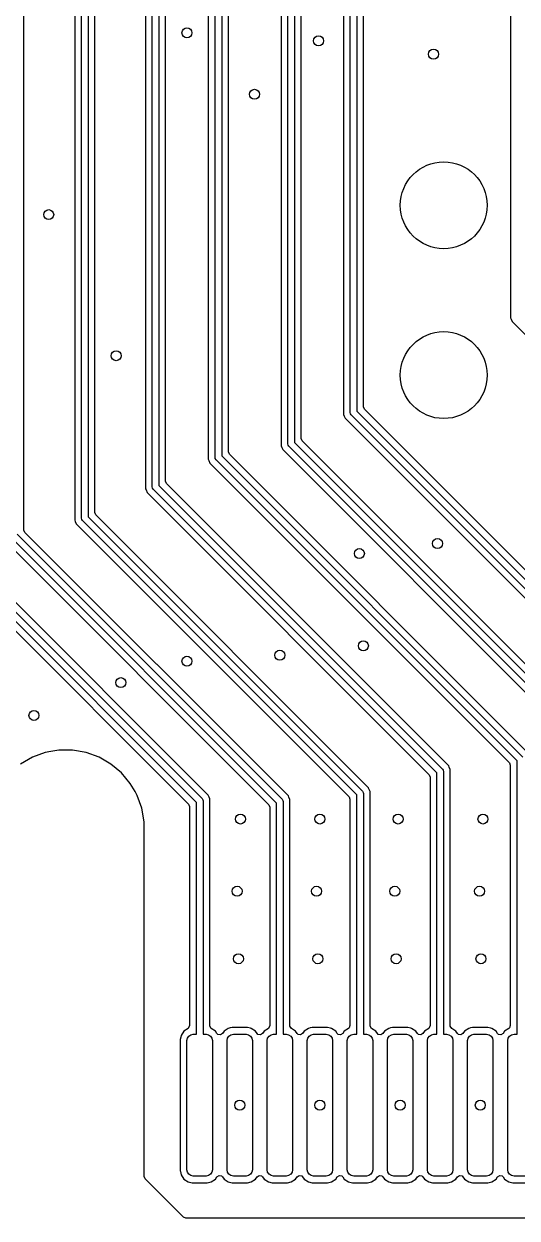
# Model space of a CAD drawing. Extents: x 114.9 to 199.6, y -137.1 to -76.7.
# Drawn here: x 165.21 to 172.59, y -137.15 to -119.29 of the extents above; entities that cross this region are included whole.
import ezdxf

# ---------------------------------------------------------------- set-up
doc = ezdxf.new("R2010")
doc.units = 0
doc.layers.add('BLACK', color=7, linetype='CONTINUOUS')

msp = doc.modelspace()

# ---------------------------------------------------------------- linework, layer by layer
at = {"layer": 'BLACK', "linetype": 'CONTINUOUS'}
for p, q in [((165.2105, -126.857364), (165.2105, -98.612636)), ((165.9695, -99.580065), (165.9695, -126.709937)), ((166.07, -126.68), (166.07, -99.61)), ((166.17, -99.63071), (166.17, -126.65929)), ((166.2705, -126.597364), (166.2705, -99.692635)), ((167.0295, -100.640062), (167.0295, -126.239937)), ((167.13, -126.21), (167.13, -100.67)), ((167.23, -100.69071), (167.23, -126.18929)), ((167.3305, -126.127364), (167.3305, -100.752636)), ((167.9695, -101.630064), (167.9695, -125.799936)), ((168.07, -125.77), (168.07, -101.66)), ((168.17, -101.68071), (168.17, -125.749289)), ((168.2705, -125.687364), (168.2705, -101.742635)), ((169.0595, -102.950062), (169.0595, -125.599936)), ((169.16, -125.57), (169.16, -102.98)), ((169.26, -103.00071), (169.26, -125.54929)), ((169.3605, -125.487364), (169.3605, -103.062635)), ((169.9925, -104.047064), (169.9925, -125.129125)), ((170.093, -125.099189), (170.093, -104.077)), ((170.193, -104.09771), (170.193, -125.078479)), ((170.2935, -125.016553), (170.2935, -104.159635)), ((172.4925, -105.217065), (172.4925, -123.682936)), ((172.4925, -123.682936), (172.50199, -123.705848)), ((172.50199, -123.705848), (172.515412, -123.738252)), ((172.515412, -123.738252), (172.515413, -123.738254)), ((172.515413, -123.738254), (180.385148, -131.607987)), ((170.307852, -125.051201), (170.2935, -125.016553)), ((169.9925, -125.129125), (170.00199, -125.152037)), ((170.00199, -125.152037), (170.015412, -125.184441)), ((170.015412, -125.184441), (170.015413, -125.184443)), ((170.015413, -125.184443), (174.875148, -130.044176)), ((170.096806, -125.118323), (170.093, -125.099189)), ((170.107645, -125.134544), (170.096806, -125.118323)), ((174.99, -130.016899), (170.107645, -125.134544)), ((170.193, -125.078479), (175.075355, -129.960834)), ((175.167588, -129.910938), (170.307852, -125.051201)), ((169.163806, -125.589134), (169.16, -125.57)), ((169.26, -125.54929), (173.875355, -130.164645)), ((169.374852, -125.522012), (169.3605, -125.487364)), ((173.967588, -130.114749), (169.374852, -125.522012)), ((168.17, -125.749289), (172.675355, -130.254644)), ((168.284852, -125.722012), (168.2705, -125.687364)), ((172.767587, -130.204748), (168.284852, -125.722012)), ((169.0595, -125.599936), (169.06899, -125.622848)), ((169.06899, -125.622848), (169.082412, -125.655252)), ((169.082412, -125.655252), (169.082413, -125.655254)), ((169.082413, -125.655254), (173.675148, -130.247987)), ((169.174645, -125.605355), (169.163806, -125.589134)), ((173.79, -130.22071), (169.174645, -125.605355)), ((167.9695, -125.799936), (167.976319, -125.816399)), ((167.976319, -125.816399), (167.97632, -125.816401)), ((167.97632, -125.816401), (167.992409, -125.855246)), ((167.992409, -125.855246), (167.99241, -125.855248)), ((167.99241, -125.855248), (167.992412, -125.855252)), ((167.992412, -125.855252), (170.235956, -128.098796)), ((168.073806, -125.789134), (168.07, -125.77)), ((168.084645, -125.805355), (168.073806, -125.789134)), ((172.59, -130.31071), (168.084645, -125.805355)), ((167.0295, -126.239937), (167.037025, -126.258102)), ((167.037025, -126.258102), (167.037025, -126.258103)), ((167.037025, -126.258103), (167.052412, -126.295252)), ((167.133806, -126.229134), (167.13, -126.21)), ((167.144645, -126.245355), (167.133806, -126.229134)), ((171.39, -130.49071), (167.144645, -126.245355)), ((167.23, -126.18929), (171.475355, -130.434645)), ((167.344852, -126.162012), (167.3305, -126.127364)), ((171.567588, -130.384749), (167.344852, -126.162012)), ((167.052412, -126.295252), (167.052413, -126.295254)), ((167.052413, -126.295254), (171.275148, -130.517987)), ((166.284852, -126.632012), (166.2705, -126.597364)), ((170.367588, -130.714748), (166.284852, -126.632012)), ((165.9695, -126.709937), (165.977811, -126.73)), ((165.977811, -126.73), (165.977812, -126.730002)), ((165.977812, -126.730002), (165.992411, -126.765251)), ((165.992411, -126.765251), (170.075148, -130.847988)), ((166.073806, -126.699134), (166.07, -126.68)), ((166.084645, -126.715355), (166.073806, -126.699134)), ((170.19, -130.82071), (166.084645, -126.715355)), ((166.17, -126.65929), (170.275355, -130.764645)), ((168.99, -130.94071), (165.024645, -126.975355)), ((165.11, -126.91929), (169.075355, -130.884645)), ((165.224852, -126.892012), (165.2105, -126.857364)), ((169.167588, -130.834748), (165.224852, -126.892012)), ((164.932414, -127.025255), (168.875148, -130.967988)), ((167.79, -130.93071), (164.194645, -127.335355)), ((164.28, -127.27929), (167.875355, -130.874645)), ((167.967588, -130.824748), (164.394852, -127.252012)), ((164.102414, -127.385255), (167.675148, -130.957988)), ((170.235956, -128.098796), (172.475148, -130.337987)), ((165.529591, -130.185218), (165.336316, -130.255565)), ((165.529595, -130.185217), (165.529591, -130.185218)), ((165.529596, -130.185217), (165.529595, -130.185217)), ((165.610952, -130.170871), (165.529596, -130.185217)), ((165.732156, -130.1495), (165.610952, -130.170871)), ((165.732157, -130.1495), (165.732156, -130.1495)), ((165.937843, -130.1495), (165.732157, -130.1495)), ((166.140404, -130.185217), (165.937843, -130.1495)), ((166.140405, -130.185217), (166.140404, -130.185217)), ((166.140408, -130.185218), (166.140405, -130.185217)), ((166.333683, -130.255565), (166.140408, -130.185218)), ((165.336308, -130.255569), (165.15819, -130.358405)), ((165.336316, -130.255565), (165.336308, -130.255569)), ((166.333691, -130.255569), (166.333683, -130.255565)), ((166.511809, -130.358405), (166.333691, -130.255569)), ((166.511813, -130.358408), (166.511809, -130.358405)), ((166.511814, -130.358409), (166.511813, -130.358408)), ((166.669379, -130.490621), (166.511814, -130.358409)), ((171.57607, -130.405228), (171.567588, -130.384749)), ((172.475148, -130.337987), (172.4895, -130.372635)), ((172.4895, -130.372635), (172.4895, -134.270767)), ((172.59, -134.4), (172.59, -130.31071)), ((166.801591, -130.648186), (166.669379, -130.490621)), ((171.275148, -130.517987), (171.2895, -130.552635)), ((171.2895, -130.552635), (171.2895, -134.270767)), ((171.39, -134.4), (171.39, -130.49071)), ((171.475355, -130.434645), (171.486194, -130.450866)), ((171.486194, -130.450866), (171.49, -130.47)), ((171.49, -130.47), (171.49, -134.4)), ((171.576071, -130.40523), (171.57607, -130.405228)), ((171.590499, -130.440062), (171.576071, -130.40523)), ((171.5905, -130.440066), (171.590499, -130.440062)), ((171.5905, -134.270767), (171.5905, -130.440066)), ((166.801594, -130.64819), (166.801591, -130.648186)), ((166.871959, -130.770066), (166.801594, -130.64819)), ((170.368643, -130.717296), (170.367588, -130.714748)), ((170.376865, -130.737147), (170.368643, -130.717296)), ((170.376866, -130.737149), (170.376865, -130.737147)), ((170.390499, -130.770062), (170.376866, -130.737149)), ((166.904434, -130.826315), (166.871959, -130.770066)), ((166.974783, -131.019596), (166.904434, -130.826315)), ((167.79, -134.4), (167.79, -130.93071)), ((167.875355, -130.874645), (167.886194, -130.890866)), ((167.886194, -130.890866), (167.89, -130.91)), ((167.89, -130.91), (167.89, -134.4)), ((167.980203, -130.855206), (167.967588, -130.824748)), ((167.980204, -130.855208), (167.980203, -130.855206)), ((167.990499, -130.880062), (167.980204, -130.855208)), ((167.9905, -130.880066), (167.990499, -130.880062)), ((167.9905, -134.270767), (167.9905, -130.880066)), ((169.075355, -130.884645), (169.086194, -130.900866)), ((169.086194, -130.900866), (169.09, -130.92)), ((169.09, -130.92), (169.09, -134.4)), ((169.176061, -130.855206), (169.167588, -130.834748)), ((169.176062, -130.855208), (169.176061, -130.855206)), ((169.190499, -130.890062), (169.176062, -130.855208)), ((169.1905, -130.890066), (169.190499, -130.890062)), ((169.1905, -134.270767), (169.1905, -130.890066)), ((170.075148, -130.847988), (170.0895, -130.882636)), ((170.0895, -130.882636), (170.0895, -134.270767)), ((170.19, -134.4), (170.19, -130.82071)), ((170.275355, -130.764645), (170.286194, -130.780866)), ((170.286194, -130.780866), (170.29, -130.8)), ((170.29, -130.8), (170.29, -134.4)), ((170.3905, -130.770066), (170.390499, -130.770062)), ((170.3905, -134.270767), (170.3905, -130.770066)), ((167.0105, -131.222157), (166.974783, -131.019596)), ((167.675148, -130.957988), (167.6895, -130.992636)), ((167.6895, -130.992636), (167.6895, -134.270767)), ((168.875148, -130.967988), (168.8895, -131.002636)), ((168.8895, -131.002636), (168.8895, -134.270767)), ((168.99, -134.4), (168.99, -130.94071)), ((167.0105, -131.222163), (167.0105, -131.222157)), ((167.0105, -136.525943), (167.0105, -131.222163)), ((167.667723, -134.311509), (167.60405, -134.354052)), ((167.675148, -134.305415), (167.667723, -134.311509)), ((167.6895, -134.270767), (167.675148, -134.305415)), ((167.991442, -134.280327), (167.9905, -134.270767)), ((168.012277, -134.311509), (167.991442, -134.280327)), ((168.075948, -134.354051), (168.012277, -134.311509)), ((168.268717, -134.310844), (168.204051, -134.354051)), ((168.268719, -134.310843), (168.268717, -134.310844)), ((168.26872, -134.310843), (168.268719, -134.310843)), ((168.296011, -134.305415), (168.26872, -134.310843)), ((168.325748, -134.2995), (168.296011, -134.305415)), ((168.554251, -134.2995), (168.325748, -134.2995)), ((168.554255, -134.2995), (168.554251, -134.2995)), ((168.599875, -134.308574), (168.554255, -134.2995)), ((168.611281, -134.310843), (168.599875, -134.308574)), ((168.675947, -134.35405), (168.611281, -134.310843)), ((168.867723, -134.311509), (168.804051, -134.354051)), ((168.875148, -134.305415), (168.867723, -134.311509)), ((168.8895, -134.270767), (168.875148, -134.305415)), ((169.191442, -134.280327), (169.1905, -134.270767)), ((169.212277, -134.311509), (169.191442, -134.280327)), ((169.275948, -134.354051), (169.212277, -134.311509)), ((169.468717, -134.310844), (169.404051, -134.354051)), ((169.468719, -134.310843), (169.468717, -134.310844)), ((169.46872, -134.310843), (169.468719, -134.310843)), ((169.496011, -134.305415), (169.46872, -134.310843)), ((169.525748, -134.2995), (169.496011, -134.305415)), ((169.754251, -134.2995), (169.525748, -134.2995)), ((169.754255, -134.2995), (169.754251, -134.2995)), ((169.799875, -134.308574), (169.754255, -134.2995)), ((169.811281, -134.310843), (169.799875, -134.308574)), ((169.875947, -134.35405), (169.811281, -134.310843)), ((170.067723, -134.311509), (170.004051, -134.354051)), ((170.075148, -134.305415), (170.067723, -134.311509)), ((170.0895, -134.270767), (170.075148, -134.305415)), ((170.391442, -134.280327), (170.3905, -134.270767)), ((170.412277, -134.311509), (170.391442, -134.280327)), ((170.475948, -134.354051), (170.412277, -134.311509)), ((170.668717, -134.310844), (170.604051, -134.354051)), ((170.668719, -134.310843), (170.668717, -134.310844)), ((170.66872, -134.310843), (170.668719, -134.310843)), ((170.696011, -134.305415), (170.66872, -134.310843)), ((170.725748, -134.2995), (170.696011, -134.305415)), ((170.954251, -134.2995), (170.725748, -134.2995)), ((170.954255, -134.2995), (170.954251, -134.2995)), ((170.999875, -134.308574), (170.954255, -134.2995)), ((171.011281, -134.310843), (170.999875, -134.308574)), ((171.075947, -134.35405), (171.011281, -134.310843)), ((171.267723, -134.311509), (171.204051, -134.354051)), ((171.275148, -134.305415), (171.267723, -134.311509)), ((171.2895, -134.270767), (171.275148, -134.305415)), ((171.591442, -134.280327), (171.5905, -134.270767)), ((171.612277, -134.311509), (171.591442, -134.280327)), ((171.675948, -134.354051), (171.612277, -134.311509)), ((171.868717, -134.310844), (171.804051, -134.354051)), ((171.868719, -134.310843), (171.868717, -134.310844)), ((171.86872, -134.310843), (171.868719, -134.310843)), ((171.896011, -134.305415), (171.86872, -134.310843)), ((171.925748, -134.2995), (171.896011, -134.305415)), ((172.154251, -134.2995), (171.925748, -134.2995)), ((172.154255, -134.2995), (172.154251, -134.2995)), ((172.199875, -134.308574), (172.154255, -134.2995)), ((172.211281, -134.310843), (172.199875, -134.308574)), ((172.275947, -134.35405), (172.211281, -134.310843)), ((172.467723, -134.311509), (172.404051, -134.354051)), ((172.475148, -134.305415), (172.467723, -134.311509)), ((172.4895, -134.270767), (172.475148, -134.305415)), ((167.556305, -134.44153), (167.5495, -134.475745)), ((167.5495, -134.475745), (167.5495, -134.475746)), ((167.5495, -134.475746), (167.5495, -134.475748)), ((167.5495, -134.475748), (167.5495, -136.444251)), ((167.560843, -134.418718), (167.556305, -134.44153)), ((167.60405, -134.354052), (167.560843, -134.418718)), ((167.65, -134.495), (167.657231, -134.458645)), ((167.65, -136.425), (167.65, -134.495)), ((167.657231, -134.458645), (167.677825, -134.427825)), ((167.677825, -134.427825), (167.708645, -134.407231)), ((167.708645, -134.407231), (167.745, -134.4)), ((167.745, -134.4), (167.79, -134.4)), ((167.89, -134.4), (167.935, -134.4)), ((167.935, -134.4), (167.971355, -134.407231)), ((167.971355, -134.407231), (168.002175, -134.427825)), ((168.002175, -134.427825), (168.022769, -134.458645)), ((168.022769, -134.458645), (168.03, -134.495)), ((168.03, -134.495), (168.03, -136.425)), ((168.099258, -134.388938), (168.075948, -134.354051)), ((168.112777, -134.402457), (168.099258, -134.388938)), ((168.14956, -134.409773), (168.112777, -134.402457)), ((168.180742, -134.388938), (168.14956, -134.409773)), ((168.204051, -134.354051), (168.180742, -134.388938)), ((168.25, -134.495), (168.257231, -134.458645)), ((168.25, -136.425), (168.25, -134.495)), ((168.257231, -134.458645), (168.277825, -134.427825)), ((168.277825, -134.427825), (168.308645, -134.407231)), ((168.308645, -134.407231), (168.345, -134.4)), ((168.345, -134.4), (168.535, -134.4)), ((168.535, -134.4), (168.571355, -134.407231)), ((168.571355, -134.407231), (168.602175, -134.427825)), ((168.602175, -134.427825), (168.622769, -134.458645)), ((168.622769, -134.458645), (168.63, -134.495)), ((168.63, -134.495), (168.63, -136.425)), ((168.699258, -134.388938), (168.675947, -134.35405)), ((168.712777, -134.402457), (168.699258, -134.388938)), ((168.74956, -134.409773), (168.712777, -134.402457)), ((168.780742, -134.388938), (168.74956, -134.409773)), ((168.804051, -134.354051), (168.780742, -134.388938)), ((168.85, -134.495), (168.857231, -134.458645)), ((168.85, -136.425), (168.85, -134.495)), ((168.857231, -134.458645), (168.877825, -134.427825)), ((168.877825, -134.427825), (168.908645, -134.407231)), ((168.908645, -134.407231), (168.945, -134.4)), ((168.945, -134.4), (168.99, -134.4)), ((169.09, -134.4), (169.135, -134.4)), ((169.135, -134.4), (169.171355, -134.407231)), ((169.171355, -134.407231), (169.202175, -134.427825)), ((169.202175, -134.427825), (169.222769, -134.458645)), ((169.222769, -134.458645), (169.23, -134.495)), ((169.23, -134.495), (169.23, -136.425)), ((169.299258, -134.388938), (169.275948, -134.354051)), ((169.312777, -134.402457), (169.299258, -134.388938)), ((169.34956, -134.409773), (169.312777, -134.402457)), ((169.380742, -134.388938), (169.34956, -134.409773)), ((169.404051, -134.354051), (169.380742, -134.388938)), ((169.45, -134.495), (169.457231, -134.458645)), ((169.45, -136.425), (169.45, -134.495)), ((169.457231, -134.458645), (169.477825, -134.427825)), ((169.477825, -134.427825), (169.508645, -134.407231)), ((169.508645, -134.407231), (169.545, -134.4)), ((169.545, -134.4), (169.735, -134.4)), ((169.735, -134.4), (169.771355, -134.407231)), ((169.771355, -134.407231), (169.802175, -134.427825)), ((169.802175, -134.427825), (169.822769, -134.458645)), ((169.822769, -134.458645), (169.83, -134.495)), ((169.83, -134.495), (169.83, -136.425)), ((169.899258, -134.388938), (169.875947, -134.35405)), ((169.912777, -134.402457), (169.899258, -134.388938)), ((169.94956, -134.409773), (169.912777, -134.402457)), ((169.980742, -134.388938), (169.94956, -134.409773)), ((170.004051, -134.354051), (169.980742, -134.388938)), ((170.05, -134.495), (170.057231, -134.458645)), ((170.05, -136.425), (170.05, -134.495)), ((170.057231, -134.458645), (170.077825, -134.427825)), ((170.077825, -134.427825), (170.108645, -134.407231)), ((170.108645, -134.407231), (170.145, -134.4)), ((170.145, -134.4), (170.19, -134.4)), ((170.29, -134.4), (170.335, -134.4)), ((170.335, -134.4), (170.371355, -134.407231)), ((170.371355, -134.407231), (170.402175, -134.427825)), ((170.402175, -134.427825), (170.422769, -134.458645)), ((170.422769, -134.458645), (170.43, -134.495)), ((170.43, -134.495), (170.43, -136.425)), ((170.499258, -134.388938), (170.475948, -134.354051)), ((170.512777, -134.402457), (170.499258, -134.388938)), ((170.54956, -134.409773), (170.512777, -134.402457)), ((170.580742, -134.388938), (170.54956, -134.409773)), ((170.604051, -134.354051), (170.580742, -134.388938)), ((170.65, -134.495), (170.657231, -134.458645)), ((170.65, -136.425), (170.65, -134.495)), ((170.657231, -134.458645), (170.677825, -134.427825)), ((170.677825, -134.427825), (170.708645, -134.407231)), ((170.708645, -134.407231), (170.745, -134.4)), ((170.745, -134.4), (170.935, -134.4)), ((170.935, -134.4), (170.971355, -134.407231)), ((170.971355, -134.407231), (171.002175, -134.427825)), ((171.002175, -134.427825), (171.022769, -134.458645)), ((171.022769, -134.458645), (171.03, -134.495)), ((171.03, -134.495), (171.03, -136.425)), ((171.099258, -134.388938), (171.075947, -134.35405)), ((171.112777, -134.402457), (171.099258, -134.388938)), ((171.14956, -134.409773), (171.112777, -134.402457)), ((171.180742, -134.388938), (171.14956, -134.409773)), ((171.204051, -134.354051), (171.180742, -134.388938)), ((171.25, -134.495), (171.257231, -134.458645)), ((171.25, -136.425), (171.25, -134.495)), ((171.257231, -134.458645), (171.277825, -134.427825)), ((171.277825, -134.427825), (171.308645, -134.407231)), ((171.308645, -134.407231), (171.345, -134.4)), ((171.345, -134.4), (171.39, -134.4)), ((171.49, -134.4), (171.535, -134.4)), ((171.535, -134.4), (171.571355, -134.407231)), ((171.571355, -134.407231), (171.602175, -134.427825)), ((171.602175, -134.427825), (171.622769, -134.458645)), ((171.622769, -134.458645), (171.63, -134.495)), ((171.63, -134.495), (171.63, -136.425)), ((171.699258, -134.388938), (171.675948, -134.354051)), ((171.712777, -134.402457), (171.699258, -134.388938)), ((171.74956, -134.409773), (171.712777, -134.402457)), ((171.780742, -134.388938), (171.74956, -134.409773)), ((171.804051, -134.354051), (171.780742, -134.388938)), ((171.85, -134.495), (171.857231, -134.458645)), ((171.85, -136.425), (171.85, -134.495)), ((171.857231, -134.458645), (171.877825, -134.427825)), ((171.877825, -134.427825), (171.908645, -134.407231)), ((171.908645, -134.407231), (171.945, -134.4)), ((171.945, -134.4), (172.135, -134.4)), ((172.135, -134.4), (172.171355, -134.407231)), ((172.171355, -134.407231), (172.202175, -134.427825)), ((172.202175, -134.427825), (172.222769, -134.458645)), ((172.222769, -134.458645), (172.23, -134.495)), ((172.23, -134.495), (172.23, -136.425)), ((172.299258, -134.388938), (172.275947, -134.35405)), ((172.312777, -134.402457), (172.299258, -134.388938)), ((172.34956, -134.409773), (172.312777, -134.402457)), ((172.380742, -134.388938), (172.34956, -134.409773)), ((172.404051, -134.354051), (172.380742, -134.388938)), ((172.45, -134.495), (172.457231, -134.458645)), ((172.45, -136.425), (172.45, -134.495)), ((172.457231, -134.458645), (172.477825, -134.427825)), ((172.477825, -134.427825), (172.508645, -134.407231)), ((172.508645, -134.407231), (172.545, -134.4)), ((172.545, -134.4), (172.59, -134.4)), ((167.5495, -136.444251), (167.551277, -136.453184)), ((167.551277, -136.453184), (167.560843, -136.50128)), ((167.657231, -136.461355), (167.65, -136.425)), ((167.677825, -136.492175), (167.657231, -136.461355)), ((168.022769, -136.461355), (168.002175, -136.492175)), ((168.03, -136.425), (168.022769, -136.461355)), ((168.257231, -136.461355), (168.25, -136.425)), ((168.277825, -136.492175), (168.257231, -136.461355)), ((168.622769, -136.461355), (168.602175, -136.492175)), ((168.63, -136.425), (168.622769, -136.461355)), ((168.857231, -136.461355), (168.85, -136.425)), ((168.877825, -136.492175), (168.857231, -136.461355)), ((169.222769, -136.461355), (169.202175, -136.492175)), ((169.23, -136.425), (169.222769, -136.461355)), ((169.457231, -136.461355), (169.45, -136.425)), ((169.477825, -136.492175), (169.457231, -136.461355)), ((169.822769, -136.461355), (169.802175, -136.492175)), ((169.83, -136.425), (169.822769, -136.461355)), ((170.057231, -136.461355), (170.05, -136.425)), ((170.077825, -136.492175), (170.057231, -136.461355)), ((170.422769, -136.461355), (170.402175, -136.492175)), ((170.43, -136.425), (170.422769, -136.461355)), ((170.657231, -136.461355), (170.65, -136.425)), ((170.677825, -136.492175), (170.657231, -136.461355)), ((171.022769, -136.461355), (171.002175, -136.492175)), ((171.03, -136.425), (171.022769, -136.461355)), ((171.257231, -136.461355), (171.25, -136.425)), ((171.277825, -136.492175), (171.257231, -136.461355)), ((171.622769, -136.461355), (171.602175, -136.492175)), ((171.63, -136.425), (171.622769, -136.461355)), ((171.857231, -136.461355), (171.85, -136.425)), ((171.877825, -136.492175), (171.857231, -136.461355)), ((172.222769, -136.461355), (172.202175, -136.492175)), ((172.23, -136.425), (172.222769, -136.461355)), ((172.457231, -136.461355), (172.45, -136.425)), ((172.477825, -136.492175), (172.457231, -136.461355)), ((167.024852, -136.560591), (167.0105, -136.525943)), ((167.599409, -137.135148), (167.024852, -136.560591)), ((167.560843, -136.50128), (167.560843, -136.501281)), ((167.560843, -136.501281), (167.560844, -136.501282)), ((167.560844, -136.501282), (167.604052, -136.565949)), ((167.604052, -136.565949), (167.668718, -136.609156)), ((167.668718, -136.609156), (167.66872, -136.609157)), ((167.66872, -136.609157), (167.725745, -136.6205)), ((167.708645, -136.512769), (167.677825, -136.492175)), ((167.745, -136.52), (167.708645, -136.512769)), ((167.725745, -136.6205), (167.954254, -136.620499)), ((167.935, -136.52), (167.745, -136.52)), ((167.971355, -136.512769), (167.935, -136.52)), ((167.954254, -136.620499), (168.01128, -136.609157)), ((168.002175, -136.492175), (167.971355, -136.512769)), ((168.01128, -136.609157), (168.075948, -136.565948)), ((168.075948, -136.565948), (168.099257, -136.531061)), ((168.099257, -136.531061), (168.130438, -136.510226)), ((168.130438, -136.510226), (168.16722, -136.517541)), ((168.16722, -136.517541), (168.180741, -136.531061)), ((168.180741, -136.531061), (168.204052, -136.565949)), ((168.204052, -136.565949), (168.268718, -136.609156)), ((168.268718, -136.609156), (168.26872, -136.609157)), ((168.26872, -136.609157), (168.325745, -136.6205)), ((168.308645, -136.512769), (168.277825, -136.492175)), ((168.345, -136.52), (168.308645, -136.512769)), ((168.325745, -136.6205), (168.554254, -136.620499)), ((168.535, -136.52), (168.345, -136.52)), ((168.571355, -136.512769), (168.535, -136.52)), ((168.554254, -136.620499), (168.61128, -136.609157)), ((168.602175, -136.492175), (168.571355, -136.512769)), ((168.61128, -136.609157), (168.675948, -136.565948)), ((168.675948, -136.565948), (168.699257, -136.531061)), ((168.699257, -136.531061), (168.730438, -136.510226)), ((168.730438, -136.510226), (168.76722, -136.517541)), ((168.76722, -136.517541), (168.780741, -136.531061)), ((168.780741, -136.531061), (168.804052, -136.565949)), ((168.804052, -136.565949), (168.868718, -136.609156)), ((168.868718, -136.609156), (168.86872, -136.609157)), ((168.86872, -136.609157), (168.925745, -136.6205)), ((168.908645, -136.512769), (168.877825, -136.492175)), ((168.945, -136.52), (168.908645, -136.512769)), ((168.925745, -136.6205), (169.154254, -136.620499)), ((169.135, -136.52), (168.945, -136.52)), ((169.171355, -136.512769), (169.135, -136.52)), ((169.154254, -136.620499), (169.21128, -136.609157)), ((169.202175, -136.492175), (169.171355, -136.512769)), ((169.21128, -136.609157), (169.275948, -136.565948)), ((169.275948, -136.565948), (169.299257, -136.531061)), ((169.299257, -136.531061), (169.330438, -136.510226)), ((169.330438, -136.510226), (169.36722, -136.517541)), ((169.36722, -136.517541), (169.380741, -136.531061)), ((169.380741, -136.531061), (169.404052, -136.565949)), ((169.404052, -136.565949), (169.468718, -136.609156)), ((169.468718, -136.609156), (169.46872, -136.609157)), ((169.46872, -136.609157), (169.525745, -136.6205)), ((169.508645, -136.512769), (169.477825, -136.492175)), ((169.545, -136.52), (169.508645, -136.512769)), ((169.525745, -136.6205), (169.754254, -136.620499)), ((169.735, -136.52), (169.545, -136.52)), ((169.771355, -136.512769), (169.735, -136.52)), ((169.754254, -136.620499), (169.81128, -136.609157)), ((169.802175, -136.492175), (169.771355, -136.512769)), ((169.81128, -136.609157), (169.875948, -136.565948)), ((169.875948, -136.565948), (169.899257, -136.531061)), ((169.899257, -136.531061), (169.930438, -136.510226)), ((169.930438, -136.510226), (169.96722, -136.517541)), ((169.96722, -136.517541), (169.980741, -136.531061)), ((169.980741, -136.531061), (170.004052, -136.565949)), ((170.004052, -136.565949), (170.068718, -136.609156)), ((170.068718, -136.609156), (170.06872, -136.609157)), ((170.06872, -136.609157), (170.125745, -136.6205)), ((170.108645, -136.512769), (170.077825, -136.492175)), ((170.145, -136.52), (170.108645, -136.512769)), ((170.125745, -136.6205), (170.354254, -136.620499)), ((170.335, -136.52), (170.145, -136.52)), ((170.371355, -136.512769), (170.335, -136.52)), ((170.354254, -136.620499), (170.41128, -136.609157)), ((170.402175, -136.492175), (170.371355, -136.512769)), ((170.41128, -136.609157), (170.475948, -136.565948)), ((170.475948, -136.565948), (170.499257, -136.531061)), ((170.499257, -136.531061), (170.530438, -136.510226)), ((170.530438, -136.510226), (170.56722, -136.517541)), ((170.56722, -136.517541), (170.580741, -136.531061)), ((170.580741, -136.531061), (170.604052, -136.565949)), ((170.604052, -136.565949), (170.668718, -136.609156)), ((170.668718, -136.609156), (170.66872, -136.609157)), ((170.66872, -136.609157), (170.725745, -136.6205)), ((170.708645, -136.512769), (170.677825, -136.492175)), ((170.745, -136.52), (170.708645, -136.512769)), ((170.725745, -136.6205), (170.954254, -136.620499)), ((170.935, -136.52), (170.745, -136.52)), ((170.971355, -136.512769), (170.935, -136.52)), ((170.954254, -136.620499), (171.01128, -136.609157)), ((171.002175, -136.492175), (170.971355, -136.512769)), ((171.01128, -136.609157), (171.075948, -136.565948)), ((171.075948, -136.565948), (171.099257, -136.531061)), ((171.099257, -136.531061), (171.130438, -136.510226)), ((171.130438, -136.510226), (171.16722, -136.517541)), ((171.16722, -136.517541), (171.180741, -136.531061)), ((171.180741, -136.531061), (171.204052, -136.565949)), ((171.204052, -136.565949), (171.268718, -136.609156)), ((171.268718, -136.609156), (171.26872, -136.609157)), ((171.26872, -136.609157), (171.325745, -136.6205)), ((171.308645, -136.512769), (171.277825, -136.492175)), ((171.345, -136.52), (171.308645, -136.512769)), ((171.325745, -136.6205), (171.554254, -136.620499)), ((171.535, -136.52), (171.345, -136.52)), ((171.571355, -136.512769), (171.535, -136.52)), ((171.554254, -136.620499), (171.61128, -136.609157)), ((171.602175, -136.492175), (171.571355, -136.512769)), ((171.61128, -136.609157), (171.675948, -136.565948)), ((171.675948, -136.565948), (171.699257, -136.531061)), ((171.699257, -136.531061), (171.730438, -136.510226)), ((171.730438, -136.510226), (171.76722, -136.517541)), ((171.76722, -136.517541), (171.780741, -136.531061)), ((171.780741, -136.531061), (171.804052, -136.565949)), ((171.804052, -136.565949), (171.868718, -136.609156)), ((171.868718, -136.609156), (171.86872, -136.609157)), ((171.86872, -136.609157), (171.925745, -136.6205)), ((171.908645, -136.512769), (171.877825, -136.492175)), ((171.945, -136.52), (171.908645, -136.512769)), ((171.925745, -136.6205), (172.154254, -136.620499)), ((172.135, -136.52), (171.945, -136.52)), ((172.171355, -136.512769), (172.135, -136.52)), ((172.154254, -136.620499), (172.21128, -136.609157)), ((172.202175, -136.492175), (172.171355, -136.512769)), ((172.21128, -136.609157), (172.275948, -136.565948)), ((172.275948, -136.565948), (172.299257, -136.531061)), ((172.299257, -136.531061), (172.330438, -136.510226)), ((172.330438, -136.510226), (172.36722, -136.517541)), ((172.36722, -136.517541), (172.380741, -136.531061)), ((172.380741, -136.531061), (172.404052, -136.565949)), ((172.404052, -136.565949), (172.468718, -136.609156)), ((172.468718, -136.609156), (172.46872, -136.609157)), ((172.46872, -136.609157), (172.525745, -136.6205)), ((172.508645, -136.512769), (172.477825, -136.492175)), ((172.545, -136.52), (172.508645, -136.512769)), ((172.525745, -136.6205), (172.754254, -136.620499)), ((172.735, -136.52), (172.545, -136.52)), ((167.634057, -137.1495), (167.599409, -137.135148)), ((175.845943, -137.1495), (167.634057, -137.1495))]:
    msp.add_line(p, q, dxfattribs=at)
at = {"layer": 'BLACK'}
for centre, radius in [((167.65, -119.42), 0.075), ((169.62, -119.54), 0.075), ((171.34, -119.74), 0.075), ((168.66, -120.34), 0.075), ((171.493, -122), 0.65), ((165.58, -122.14), 0.075), ((171.493, -124.54), 0.65), ((166.59, -124.25), 0.075), ((171.4, -127.06), 0.075), ((170.23, -127.21), 0.075), ((170.29, -128.59), 0.075), ((167.65, -128.82), 0.075), ((169.04, -128.73), 0.075), ((166.66, -129.14), 0.075), ((165.36, -129.63), 0.075), ((168.45, -131.18), 0.075), ((169.64, -131.18), 0.075), ((170.81, -131.18), 0.075), ((172.08, -131.18), 0.075), ((168.4, -132.26), 0.075), ((169.59, -132.26), 0.075), ((170.76, -132.26), 0.075), ((172.03, -132.26), 0.075), ((168.42, -133.27), 0.075), ((169.61, -133.27), 0.075), ((170.78, -133.27), 0.075), ((172.05, -133.27), 0.075), ((168.44, -135.46), 0.075), ((169.64, -135.46), 0.075), ((170.84, -135.46), 0.075), ((172.04, -135.46), 0.075)]:
    msp.add_circle(centre, radius, dxfattribs=at)
at = {"layer": 'WHITE'}
for centre, radius in [((167.65, -119.42), 0.075), ((169.62, -119.54), 0.075), ((171.34, -119.74), 0.075), ((168.66, -120.34), 0.075), ((171.493, -122), 0.65), ((165.58, -122.14), 0.075), ((171.493, -124.54), 0.65), ((166.59, -124.25), 0.075), ((171.4, -127.06), 0.075), ((170.23, -127.21), 0.075), ((170.29, -128.59), 0.075), ((167.65, -128.82), 0.075), ((169.04, -128.73), 0.075), ((166.66, -129.14), 0.075), ((165.36, -129.63), 0.075), ((168.45, -131.18), 0.075), ((169.64, -131.18), 0.075), ((170.81, -131.18), 0.075), ((172.08, -131.18), 0.075), ((168.4, -132.26), 0.075), ((169.59, -132.26), 0.075), ((170.76, -132.26), 0.075), ((172.03, -132.26), 0.075), ((168.42, -133.27), 0.075), ((169.61, -133.27), 0.075), ((170.78, -133.27), 0.075), ((172.05, -133.27), 0.075), ((168.44, -135.46), 0.075), ((169.64, -135.46), 0.075), ((170.84, -135.46), 0.075), ((172.04, -135.46), 0.075)]:
    msp.add_circle(centre, radius, dxfattribs=at)

doc.saveas('drawing.dxf')
